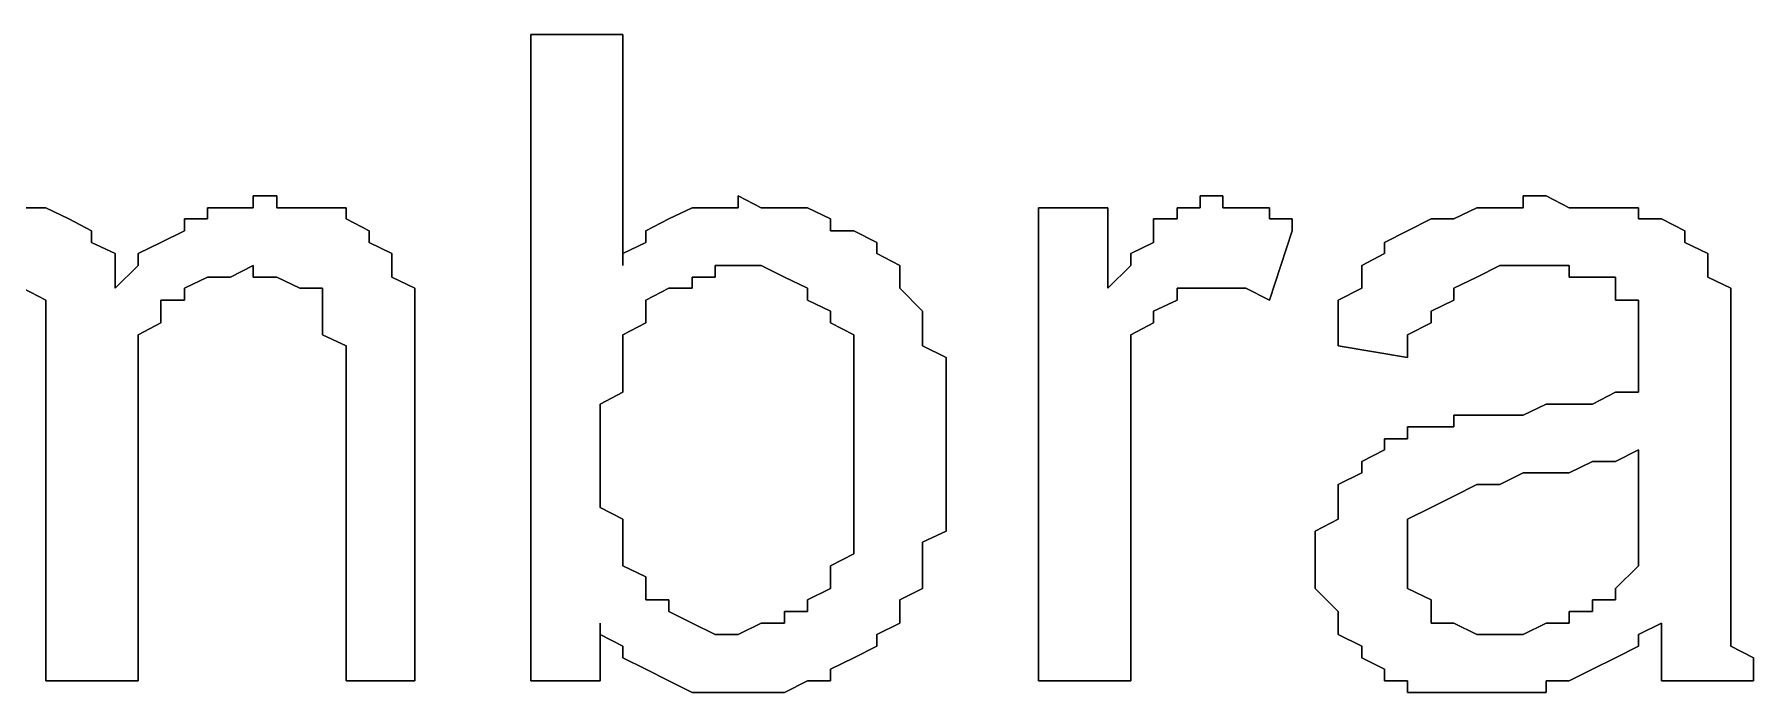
# Model space of a CAD drawing. Header units: metres. Extents: x 2.9 to 42.8, y 1.7 to 28.7.
# Drawn here: x 41.4496 to 41.7124, y 15.404 to 15.5046 of the extents above; entities that cross this region are included whole.
import ezdxf

# ---------------------------------------------------------------- set-up
doc = ezdxf.new("R2010")
doc.units = ezdxf.units.M
doc.layers.add('GRIS', color=8, linetype='Continuous')

msp = doc.modelspace()

# ---------------------------------------------------------------- linework, layer by layer
at = {"layer": 'GRIS', "lineweight": -3}
for points in [[(41.5396, 15.5046), (41.5255, 15.5046), (41.5396, 15.5046)], [(41.5255, 15.5046), (41.5255, 15.4058), (41.5255, 15.5046)], [(41.5396, 15.4693), (41.5396, 15.5046), (41.5396, 15.4693)], [(41.4867, 15.4799), (41.4831, 15.4799), (41.4867, 15.4799)], [(41.4831, 15.4799), (41.4831, 15.4781), (41.4831, 15.4799)], [(41.4867, 15.4781), (41.4867, 15.4799), (41.4867, 15.4781)], [(41.5607, 15.4781), (41.5572, 15.4799), (41.5607, 15.4781)], [(41.5572, 15.4799), (41.5572, 15.4781), (41.5572, 15.4799)], [(41.6313, 15.4799), (41.6278, 15.4799), (41.6313, 15.4799)], [(41.6278, 15.4799), (41.6278, 15.4781), (41.6278, 15.4799)], [(41.6313, 15.4781), (41.6313, 15.4799), (41.6313, 15.4781)], [(41.6807, 15.4799), (41.6772, 15.4799), (41.6807, 15.4799)], [(41.6772, 15.4799), (41.6772, 15.4781), (41.6772, 15.4799)], [(41.6842, 15.4781), (41.6807, 15.4799), (41.6842, 15.4781)], [(41.4514, 15.4781), (41.4479, 15.4781), (41.4514, 15.4781)], [(41.4549, 15.4764), (41.4514, 15.4781), (41.4549, 15.4764)], [(41.4584, 15.4746), (41.4549, 15.4764), (41.4584, 15.4746)], [(41.4761, 15.4764), (41.4726, 15.4764), (41.4761, 15.4764)], [(41.4726, 15.4764), (41.4726, 15.4746), (41.4726, 15.4764)], [(41.4796, 15.4781), (41.4761, 15.4781), (41.4796, 15.4781)], [(41.4761, 15.4781), (41.4761, 15.4764), (41.4761, 15.4781)], [(41.4831, 15.4781), (41.4796, 15.4781), (41.4831, 15.4781)], [(41.4902, 15.4781), (41.4867, 15.4781), (41.4902, 15.4781)], [(41.4937, 15.4781), (41.4902, 15.4781), (41.4937, 15.4781)], [(41.4973, 15.4781), (41.4937, 15.4781), (41.4973, 15.4781)], [(41.4973, 15.4764), (41.4973, 15.4781), (41.4973, 15.4764)], [(41.5008, 15.4746), (41.4973, 15.4764), (41.5008, 15.4746)], [(41.5466, 15.4764), (41.5431, 15.4746), (41.5466, 15.4764)], [(41.5502, 15.4781), (41.5466, 15.4764), (41.5502, 15.4781)], [(41.5537, 15.4781), (41.5502, 15.4781), (41.5537, 15.4781)], [(41.5572, 15.4781), (41.5537, 15.4781), (41.5572, 15.4781)], [(41.5643, 15.4781), (41.5607, 15.4781), (41.5643, 15.4781)], [(41.5678, 15.4781), (41.5643, 15.4781), (41.5678, 15.4781)], [(41.5713, 15.4764), (41.5678, 15.4781), (41.5713, 15.4764)], [(41.5713, 15.4746), (41.5713, 15.4764), (41.5713, 15.4746)], [(41.6137, 15.4781), (41.6031, 15.4781), (41.6137, 15.4781)], [(41.6031, 15.4781), (41.6031, 15.4058), (41.6031, 15.4781)], [(41.6137, 15.4658), (41.6137, 15.4781), (41.6137, 15.4658)], [(41.6243, 15.4764), (41.6207, 15.4764), (41.6243, 15.4764)], [(41.6207, 15.4764), (41.6207, 15.4746), (41.6207, 15.4764)], [(41.6278, 15.4781), (41.6243, 15.4781), (41.6278, 15.4781)], [(41.6243, 15.4781), (41.6243, 15.4764), (41.6243, 15.4781)], [(41.6348, 15.4781), (41.6313, 15.4781), (41.6348, 15.4781)], [(41.6384, 15.4781), (41.6348, 15.4781), (41.6384, 15.4781)], [(41.6384, 15.4764), (41.6384, 15.4781), (41.6384, 15.4764)], [(41.6419, 15.4764), (41.6384, 15.4764), (41.6419, 15.4764)], [(41.6419, 15.4746), (41.6419, 15.4764), (41.6419, 15.4746)], [(41.6631, 15.4764), (41.6595, 15.4746), (41.6631, 15.4764)], [(41.6666, 15.4764), (41.6631, 15.4764), (41.6666, 15.4764)], [(41.6701, 15.4781), (41.6666, 15.4764), (41.6701, 15.4781)], [(41.6736, 15.4781), (41.6701, 15.4781), (41.6736, 15.4781)], [(41.6772, 15.4781), (41.6736, 15.4781), (41.6772, 15.4781)], [(41.6878, 15.4781), (41.6842, 15.4781), (41.6878, 15.4781)], [(41.6913, 15.4781), (41.6878, 15.4781), (41.6913, 15.4781)], [(41.6948, 15.4781), (41.6913, 15.4781), (41.6948, 15.4781)], [(41.6948, 15.4764), (41.6948, 15.4781), (41.6948, 15.4764)], [(41.6983, 15.4764), (41.6948, 15.4764), (41.6983, 15.4764)], [(41.7019, 15.4746), (41.6983, 15.4764), (41.7019, 15.4746)], [(41.4584, 15.4728), (41.4584, 15.4746), (41.4584, 15.4728)], [(41.4726, 15.4746), (41.469, 15.4728), (41.4726, 15.4746)], [(41.5008, 15.4728), (41.5008, 15.4746), (41.5008, 15.4728)], [(41.5431, 15.4746), (41.5431, 15.4728), (41.5431, 15.4746)], [(41.5749, 15.4746), (41.5713, 15.4746), (41.5749, 15.4746)], [(41.5784, 15.4728), (41.5749, 15.4746), (41.5784, 15.4728)], [(41.6207, 15.4746), (41.6207, 15.4728), (41.6207, 15.4746)], [(41.6384, 15.464), (41.6419, 15.4746), (41.6384, 15.464)], [(41.6595, 15.4746), (41.656, 15.4728), (41.6595, 15.4746)], [(41.7019, 15.4728), (41.7019, 15.4746), (41.7019, 15.4728)], [(41.462, 15.4711), (41.4584, 15.4728), (41.462, 15.4711)], [(41.462, 15.4693), (41.462, 15.4711), (41.462, 15.4693)], [(41.469, 15.4728), (41.4655, 15.4711), (41.469, 15.4728)], [(41.4655, 15.4711), (41.4655, 15.4693), (41.4655, 15.4711)], [(41.5043, 15.4711), (41.5008, 15.4728), (41.5043, 15.4711)], [(41.5043, 15.4693), (41.5043, 15.4711), (41.5043, 15.4693)], [(41.5431, 15.4728), (41.5396, 15.4711), (41.5431, 15.4728)], [(41.5396, 15.4711), (41.5396, 15.4693), (41.5396, 15.4711)], [(41.5784, 15.4711), (41.5784, 15.4728), (41.5784, 15.4711)], [(41.5819, 15.4693), (41.5784, 15.4711), (41.5819, 15.4693)], [(41.6207, 15.4728), (41.6172, 15.4711), (41.6207, 15.4728)], [(41.6172, 15.4711), (41.6172, 15.4693), (41.6172, 15.4711)], [(41.656, 15.4711), (41.6525, 15.4693), (41.656, 15.4711)], [(41.656, 15.4728), (41.656, 15.4711), (41.656, 15.4728)], [(41.7054, 15.4711), (41.7019, 15.4728), (41.7054, 15.4711)], [(41.7054, 15.4693), (41.7054, 15.4711), (41.7054, 15.4693)], [(41.4655, 15.4693), (41.462, 15.4658), (41.4655, 15.4693)], [(41.462, 15.4658), (41.462, 15.4693), (41.462, 15.4658)], [(41.4796, 15.4675), (41.4831, 15.4693), (41.4796, 15.4675)], [(41.4831, 15.4693), (41.4831, 15.4675), (41.4831, 15.4693)], [(41.5043, 15.4675), (41.5043, 15.4693), (41.5043, 15.4675)], [(41.5537, 15.4675), (41.5537, 15.4693), (41.5537, 15.4675)], [(41.5537, 15.4693), (41.5572, 15.4693), (41.5537, 15.4693)], [(41.5572, 15.4693), (41.5607, 15.4693), (41.5572, 15.4693)], [(41.5607, 15.4693), (41.5643, 15.4675), (41.5607, 15.4693)], [(41.5819, 15.4675), (41.5819, 15.4693), (41.5819, 15.4675)], [(41.6172, 15.4693), (41.6137, 15.4658), (41.6172, 15.4693)], [(41.6525, 15.4693), (41.6525, 15.4675), (41.6525, 15.4693)], [(41.6701, 15.4675), (41.6736, 15.4693), (41.6701, 15.4675)], [(41.6736, 15.4693), (41.6772, 15.4693), (41.6736, 15.4693)], [(41.6772, 15.4693), (41.6807, 15.4693), (41.6772, 15.4693)], [(41.6807, 15.4693), (41.6842, 15.4693), (41.6807, 15.4693)], [(41.6842, 15.4693), (41.6842, 15.4675), (41.6842, 15.4693)], [(41.7054, 15.4675), (41.7054, 15.4693), (41.7054, 15.4675)], [(41.4479, 15.4658), (41.4514, 15.464), (41.4479, 15.4658)], [(41.4726, 15.4658), (41.4761, 15.4675), (41.4726, 15.4658)], [(41.4726, 15.464), (41.4726, 15.4658), (41.4726, 15.464)], [(41.4761, 15.4675), (41.4796, 15.4675), (41.4761, 15.4675)], [(41.4831, 15.4675), (41.4867, 15.4675), (41.4831, 15.4675)], [(41.4867, 15.4675), (41.4902, 15.4658), (41.4867, 15.4675)], [(41.4902, 15.4658), (41.4937, 15.4658), (41.4902, 15.4658)], [(41.4937, 15.4658), (41.4937, 15.464), (41.4937, 15.4658)], [(41.5078, 15.4658), (41.5043, 15.4675), (41.5078, 15.4658)], [(41.5078, 15.464), (41.5078, 15.4658), (41.5078, 15.464)], [(41.5431, 15.464), (41.5466, 15.4658), (41.5431, 15.464)], [(41.5466, 15.4658), (41.5502, 15.4658), (41.5466, 15.4658)], [(41.5502, 15.4658), (41.5502, 15.4675), (41.5502, 15.4658)], [(41.5502, 15.4675), (41.5537, 15.4675), (41.5502, 15.4675)], [(41.5643, 15.4675), (41.5678, 15.4658), (41.5643, 15.4675)], [(41.5678, 15.4658), (41.5678, 15.464), (41.5678, 15.4658)], [(41.5819, 15.4658), (41.5819, 15.4675), (41.5819, 15.4658)], [(41.5854, 15.4623), (41.5819, 15.4658), (41.5854, 15.4623)], [(41.6243, 15.464), (41.6243, 15.4658), (41.6243, 15.464)], [(41.6243, 15.4658), (41.6278, 15.4658), (41.6243, 15.4658)], [(41.6278, 15.4658), (41.6313, 15.4658), (41.6278, 15.4658)], [(41.6313, 15.4658), (41.6348, 15.4658), (41.6313, 15.4658)], [(41.6348, 15.4658), (41.6384, 15.464), (41.6348, 15.4658)], [(41.6525, 15.4658), (41.6489, 15.464), (41.6525, 15.4658)], [(41.6525, 15.4675), (41.6525, 15.4658), (41.6525, 15.4675)], [(41.6666, 15.4658), (41.6701, 15.4675), (41.6666, 15.4658)], [(41.6666, 15.464), (41.6666, 15.4658), (41.6666, 15.464)], [(41.6842, 15.4675), (41.6878, 15.4675), (41.6842, 15.4675)], [(41.6878, 15.4675), (41.6913, 15.4675), (41.6878, 15.4675)], [(41.6913, 15.4675), (41.6913, 15.4658), (41.6913, 15.4675)], [(41.6913, 15.4658), (41.6913, 15.464), (41.6913, 15.4658)], [(41.7089, 15.4658), (41.7054, 15.4675), (41.7089, 15.4658)], [(41.7089, 15.4623), (41.7089, 15.4658), (41.7089, 15.4623)], [(41.4514, 15.464), (41.4514, 15.4623), (41.4514, 15.464)], [(41.469, 15.4623), (41.469, 15.464), (41.469, 15.4623)], [(41.469, 15.464), (41.4726, 15.464), (41.469, 15.464)], [(41.4937, 15.464), (41.4937, 15.4605), (41.4937, 15.464)], [(41.5078, 15.4605), (41.5078, 15.464), (41.5078, 15.4605)], [(41.5431, 15.4623), (41.5431, 15.464), (41.5431, 15.4623)], [(41.5678, 15.464), (41.5713, 15.4623), (41.5678, 15.464)], [(41.6207, 15.4623), (41.6243, 15.464), (41.6207, 15.4623)], [(41.6489, 15.464), (41.6489, 15.4623), (41.6489, 15.464)], [(41.6631, 15.4623), (41.6666, 15.464), (41.6631, 15.4623)], [(41.6913, 15.464), (41.6948, 15.464), (41.6913, 15.464)], [(41.6948, 15.464), (41.6948, 15.4623), (41.6948, 15.464)], [(41.4514, 15.4623), (41.4514, 15.4605), (41.4514, 15.4623)], [(41.4514, 15.4605), (41.4514, 15.457), (41.4514, 15.4605)], [(41.4655, 15.4587), (41.469, 15.4605), (41.4655, 15.4587)], [(41.469, 15.4605), (41.469, 15.4623), (41.469, 15.4605)], [(41.4937, 15.4605), (41.4937, 15.4587), (41.4937, 15.4605)], [(41.5078, 15.4587), (41.5078, 15.4605), (41.5078, 15.4587)], [(41.5396, 15.4587), (41.5431, 15.4605), (41.5396, 15.4587)], [(41.5431, 15.4605), (41.5431, 15.4623), (41.5431, 15.4605)], [(41.5713, 15.4623), (41.5713, 15.4605), (41.5713, 15.4623)], [(41.5713, 15.4605), (41.5749, 15.4587), (41.5713, 15.4605)], [(41.5854, 15.4605), (41.5854, 15.4623), (41.5854, 15.4605)], [(41.5854, 15.4587), (41.5854, 15.4605), (41.5854, 15.4587)], [(41.6172, 15.4587), (41.6207, 15.4605), (41.6172, 15.4587)], [(41.6207, 15.4605), (41.6207, 15.4623), (41.6207, 15.4605)], [(41.6489, 15.4623), (41.6489, 15.4587), (41.6489, 15.4623)], [(41.6595, 15.4587), (41.6631, 15.4605), (41.6595, 15.4587)], [(41.6631, 15.4605), (41.6631, 15.4623), (41.6631, 15.4605)], [(41.6948, 15.4623), (41.6948, 15.4587), (41.6948, 15.4623)], [(41.7089, 15.4587), (41.7089, 15.4623), (41.7089, 15.4587)], [(41.4655, 15.457), (41.4655, 15.4587), (41.4655, 15.457)], [(41.4937, 15.4587), (41.4973, 15.457), (41.4937, 15.4587)], [(41.5078, 15.4552), (41.5078, 15.4587), (41.5078, 15.4552)], [(41.5396, 15.457), (41.5396, 15.4587), (41.5396, 15.457)], [(41.5749, 15.4587), (41.5749, 15.457), (41.5749, 15.4587)], [(41.5854, 15.457), (41.5854, 15.4587), (41.5854, 15.457)], [(41.6172, 15.457), (41.6172, 15.4587), (41.6172, 15.457)], [(41.6489, 15.4587), (41.6489, 15.457), (41.6489, 15.4587)], [(41.6595, 15.4552), (41.6595, 15.4587), (41.6595, 15.4552)], [(41.6948, 15.4587), (41.6948, 15.457), (41.6948, 15.4587)], [(41.7089, 15.457), (41.7089, 15.4587), (41.7089, 15.457)], [(41.4514, 15.457), (41.4514, 15.4552), (41.4514, 15.457)], [(41.4514, 15.4552), (41.4514, 15.4517), (41.4514, 15.4552)], [(41.4655, 15.4534), (41.4655, 15.457), (41.4655, 15.4534)], [(41.4973, 15.457), (41.4973, 15.4534), (41.4973, 15.457)], [(41.5078, 15.4058), (41.5078, 15.4552), (41.5078, 15.4058)], [(41.5396, 15.4552), (41.5396, 15.457), (41.5396, 15.4552)], [(41.5396, 15.4517), (41.5396, 15.4552), (41.5396, 15.4517)], [(41.5749, 15.457), (41.5749, 15.4552), (41.5749, 15.457)], [(41.5749, 15.4552), (41.5749, 15.4517), (41.5749, 15.4552)], [(41.589, 15.4552), (41.5854, 15.457), (41.589, 15.4552)], [(41.589, 15.4517), (41.589, 15.4552), (41.589, 15.4517)], [(41.6172, 15.4552), (41.6172, 15.457), (41.6172, 15.4552)], [(41.6172, 15.4534), (41.6172, 15.4552), (41.6172, 15.4534)], [(41.6489, 15.457), (41.6595, 15.4552), (41.6489, 15.457)], [(41.6948, 15.457), (41.6948, 15.4534), (41.6948, 15.457)], [(41.7089, 15.4534), (41.7089, 15.457), (41.7089, 15.4534)], [(41.4655, 15.4517), (41.4655, 15.4534), (41.4655, 15.4517)], [(41.4973, 15.4534), (41.4973, 15.4499), (41.4973, 15.4534)], [(41.6172, 15.4499), (41.6172, 15.4534), (41.6172, 15.4499)], [(41.6948, 15.4534), (41.6948, 15.4517), (41.6948, 15.4534)], [(41.7089, 15.4517), (41.7089, 15.4534), (41.7089, 15.4517)], [(41.4514, 15.4517), (41.4514, 15.4058), (41.4514, 15.4517)], [(41.4655, 15.4481), (41.4655, 15.4517), (41.4655, 15.4481)], [(41.4973, 15.4499), (41.4973, 15.4058), (41.4973, 15.4499)], [(41.5361, 15.4481), (41.5396, 15.4499), (41.5361, 15.4481)], [(41.5396, 15.4499), (41.5396, 15.4517), (41.5396, 15.4499)], [(41.5749, 15.4517), (41.5749, 15.4499), (41.5749, 15.4517)], [(41.5749, 15.4499), (41.5749, 15.4464), (41.5749, 15.4499)], [(41.589, 15.4499), (41.589, 15.4517), (41.589, 15.4499)], [(41.589, 15.4481), (41.589, 15.4499), (41.589, 15.4481)], [(41.6172, 15.4481), (41.6172, 15.4499), (41.6172, 15.4481)], [(41.6913, 15.4499), (41.6878, 15.4481), (41.6913, 15.4499)], [(41.6948, 15.4499), (41.6913, 15.4499), (41.6948, 15.4499)], [(41.6948, 15.4517), (41.6948, 15.4499), (41.6948, 15.4517)], [(41.7089, 15.4358), (41.7089, 15.4517), (41.7089, 15.4358)], [(41.4655, 15.4464), (41.4655, 15.4481), (41.4655, 15.4464)], [(41.5361, 15.4446), (41.5361, 15.4481), (41.5361, 15.4446)], [(41.589, 15.4446), (41.589, 15.4481), (41.589, 15.4446)], [(41.6172, 15.4464), (41.6172, 15.4481), (41.6172, 15.4464)], [(41.6807, 15.4481), (41.6772, 15.4464), (41.6807, 15.4481)], [(41.6842, 15.4481), (41.6807, 15.4481), (41.6842, 15.4481)], [(41.6878, 15.4481), (41.6842, 15.4481), (41.6878, 15.4481)], [(41.4655, 15.4058), (41.4655, 15.4464), (41.4655, 15.4058)], [(41.5361, 15.4411), (41.5361, 15.4446), (41.5361, 15.4411)], [(41.5749, 15.4464), (41.5749, 15.4446), (41.5749, 15.4464)], [(41.5749, 15.4446), (41.5749, 15.4411), (41.5749, 15.4446)], [(41.589, 15.4428), (41.589, 15.4446), (41.589, 15.4428)], [(41.6172, 15.4428), (41.6172, 15.4464), (41.6172, 15.4428)], [(41.6631, 15.4446), (41.6595, 15.4446), (41.6631, 15.4446)], [(41.6595, 15.4446), (41.6595, 15.4428), (41.6595, 15.4446)], [(41.6666, 15.4446), (41.6631, 15.4446), (41.6666, 15.4446)], [(41.6701, 15.4464), (41.6666, 15.4464), (41.6701, 15.4464)], [(41.6666, 15.4464), (41.6666, 15.4446), (41.6666, 15.4464)], [(41.6736, 15.4464), (41.6701, 15.4464), (41.6736, 15.4464)], [(41.6772, 15.4464), (41.6736, 15.4464), (41.6772, 15.4464)], [(41.589, 15.4393), (41.589, 15.4428), (41.589, 15.4393)], [(41.6172, 15.4058), (41.6172, 15.4428), (41.6172, 15.4058)], [(41.6595, 15.4428), (41.656, 15.4428), (41.6595, 15.4428)], [(41.656, 15.4428), (41.656, 15.4411), (41.656, 15.4428)], [(41.5361, 15.4393), (41.5361, 15.4411), (41.5361, 15.4393)], [(41.5361, 15.4358), (41.5361, 15.4393), (41.5361, 15.4358)], [(41.5749, 15.4411), (41.5749, 15.4376), (41.5749, 15.4411)], [(41.589, 15.4376), (41.589, 15.4393), (41.589, 15.4376)], [(41.656, 15.4411), (41.6525, 15.4393), (41.656, 15.4411)], [(41.6525, 15.4393), (41.6525, 15.4376), (41.6525, 15.4393)], [(41.6842, 15.4376), (41.6878, 15.4393), (41.6842, 15.4376)], [(41.6878, 15.4393), (41.6913, 15.4393), (41.6878, 15.4393)], [(41.6913, 15.4393), (41.6948, 15.4411), (41.6913, 15.4393)], [(41.6948, 15.4411), (41.6948, 15.4376), (41.6948, 15.4411)], [(41.5749, 15.4376), (41.5749, 15.4358), (41.5749, 15.4376)], [(41.589, 15.434), (41.589, 15.4376), (41.589, 15.434)], [(41.6525, 15.4376), (41.6489, 15.4358), (41.6525, 15.4376)], [(41.6736, 15.4358), (41.6772, 15.4376), (41.6736, 15.4358)], [(41.6772, 15.4376), (41.6807, 15.4376), (41.6772, 15.4376)], [(41.6807, 15.4376), (41.6842, 15.4376), (41.6807, 15.4376)], [(41.6948, 15.4376), (41.6948, 15.4358), (41.6948, 15.4376)], [(41.5361, 15.4323), (41.5361, 15.4358), (41.5361, 15.4323)], [(41.5749, 15.4358), (41.5749, 15.4323), (41.5749, 15.4358)], [(41.589, 15.4323), (41.589, 15.434), (41.589, 15.4323)], [(41.6489, 15.4358), (41.6489, 15.434), (41.6489, 15.4358)], [(41.6489, 15.434), (41.6489, 15.4305), (41.6489, 15.434)], [(41.6631, 15.4323), (41.6666, 15.434), (41.6631, 15.4323)], [(41.6666, 15.434), (41.6701, 15.4358), (41.6666, 15.434)], [(41.6701, 15.4358), (41.6736, 15.4358), (41.6701, 15.4358)], [(41.6948, 15.4358), (41.6948, 15.434), (41.6948, 15.4358)], [(41.6948, 15.434), (41.6948, 15.4305), (41.6948, 15.434)], [(41.7089, 15.4323), (41.7089, 15.4358), (41.7089, 15.4323)], [(41.5396, 15.4305), (41.5361, 15.4323), (41.5396, 15.4305)], [(41.5749, 15.4323), (41.5749, 15.4305), (41.5749, 15.4323)], [(41.589, 15.4287), (41.589, 15.4323), (41.589, 15.4287)], [(41.6595, 15.4305), (41.6631, 15.4323), (41.6595, 15.4305)], [(41.7089, 15.4287), (41.7089, 15.4323), (41.7089, 15.4287)], [(41.5396, 15.4287), (41.5396, 15.4305), (41.5396, 15.4287)], [(41.5396, 15.427), (41.5396, 15.4287), (41.5396, 15.427)], [(41.5749, 15.4305), (41.5749, 15.427), (41.5749, 15.4305)], [(41.5854, 15.427), (41.589, 15.4287), (41.5854, 15.427)], [(41.6489, 15.4305), (41.6454, 15.4287), (41.6489, 15.4305)], [(41.6454, 15.4287), (41.6454, 15.427), (41.6454, 15.4287)], [(41.6595, 15.4287), (41.6595, 15.4305), (41.6595, 15.4287)], [(41.6595, 15.4252), (41.6595, 15.4287), (41.6595, 15.4252)], [(41.6948, 15.4305), (41.6948, 15.4287), (41.6948, 15.4305)], [(41.6948, 15.4287), (41.6948, 15.427), (41.6948, 15.4287)], [(41.7089, 15.4252), (41.7089, 15.4287), (41.7089, 15.4252)], [(41.5396, 15.4252), (41.5396, 15.427), (41.5396, 15.4252)], [(41.5749, 15.427), (41.5749, 15.4252), (41.5749, 15.427)], [(41.5854, 15.4252), (41.5854, 15.427), (41.5854, 15.4252)], [(41.6454, 15.427), (41.6454, 15.4234), (41.6454, 15.427)], [(41.6948, 15.427), (41.6948, 15.4252), (41.6948, 15.427)], [(41.5396, 15.4234), (41.5396, 15.4252), (41.5396, 15.4234)], [(41.5749, 15.4252), (41.5713, 15.4234), (41.5749, 15.4252)], [(41.5854, 15.4234), (41.5854, 15.4252), (41.5854, 15.4234)], [(41.6595, 15.4217), (41.6595, 15.4252), (41.6595, 15.4217)], [(41.6948, 15.4252), (41.6948, 15.4234), (41.6948, 15.4252)], [(41.7089, 15.4234), (41.7089, 15.4252), (41.7089, 15.4234)], [(41.5431, 15.4217), (41.5396, 15.4234), (41.5431, 15.4217)], [(41.5431, 15.4182), (41.5431, 15.4217), (41.5431, 15.4182)], [(41.5713, 15.4234), (41.5713, 15.4217), (41.5713, 15.4234)], [(41.5713, 15.4217), (41.5713, 15.4199), (41.5713, 15.4217)], [(41.5854, 15.4199), (41.5854, 15.4234), (41.5854, 15.4199)], [(41.6454, 15.4234), (41.6454, 15.4217), (41.6454, 15.4234)], [(41.6454, 15.4217), (41.6454, 15.4199), (41.6454, 15.4217)], [(41.6595, 15.4199), (41.6595, 15.4217), (41.6595, 15.4199)], [(41.6948, 15.4234), (41.6913, 15.4199), (41.6948, 15.4234)], [(41.7089, 15.4199), (41.7089, 15.4234), (41.7089, 15.4199)], [(41.5466, 15.4182), (41.5431, 15.4182), (41.5466, 15.4182)], [(41.5466, 15.4164), (41.5466, 15.4182), (41.5466, 15.4164)], [(41.5713, 15.4199), (41.5678, 15.4182), (41.5713, 15.4199)], [(41.5678, 15.4182), (41.5678, 15.4164), (41.5678, 15.4182)], [(41.5819, 15.4182), (41.5854, 15.4199), (41.5819, 15.4182)], [(41.5819, 15.4164), (41.5819, 15.4182), (41.5819, 15.4164)], [(41.6454, 15.4199), (41.6489, 15.4164), (41.6454, 15.4199)], [(41.6631, 15.4182), (41.6595, 15.4199), (41.6631, 15.4182)], [(41.6631, 15.4164), (41.6631, 15.4182), (41.6631, 15.4164)], [(41.6913, 15.4182), (41.6878, 15.4182), (41.6913, 15.4182)], [(41.6878, 15.4182), (41.6878, 15.4164), (41.6878, 15.4182)], [(41.6913, 15.4199), (41.6913, 15.4182), (41.6913, 15.4199)], [(41.7089, 15.4182), (41.7089, 15.4199), (41.7089, 15.4182)], [(41.7089, 15.4164), (41.7089, 15.4182), (41.7089, 15.4164)], [(41.5502, 15.4146), (41.5466, 15.4164), (41.5502, 15.4146)], [(41.5678, 15.4164), (41.5643, 15.4164), (41.5678, 15.4164)], [(41.5643, 15.4164), (41.5643, 15.4146), (41.5643, 15.4164)], [(41.5819, 15.4146), (41.5819, 15.4164), (41.5819, 15.4146)], [(41.6489, 15.4164), (41.6489, 15.4146), (41.6489, 15.4164)], [(41.6631, 15.4146), (41.6631, 15.4164), (41.6631, 15.4146)], [(41.6878, 15.4164), (41.6842, 15.4164), (41.6878, 15.4164)], [(41.6842, 15.4164), (41.6842, 15.4146), (41.6842, 15.4164)], [(41.7089, 15.4146), (41.7089, 15.4164), (41.7089, 15.4146)], [(41.5361, 15.4058), (41.5361, 15.4146), (41.5361, 15.4058)], [(41.5361, 15.4146), (41.5361, 15.4129), (41.5361, 15.4146)], [(41.5537, 15.4129), (41.5502, 15.4146), (41.5537, 15.4129)], [(41.5607, 15.4146), (41.5572, 15.4129), (41.5607, 15.4146)], [(41.5643, 15.4146), (41.5607, 15.4146), (41.5643, 15.4146)], [(41.5784, 15.4129), (41.5819, 15.4146), (41.5784, 15.4129)], [(41.6489, 15.4146), (41.6489, 15.4129), (41.6489, 15.4146)], [(41.6666, 15.4146), (41.6631, 15.4146), (41.6666, 15.4146)], [(41.6701, 15.4129), (41.6666, 15.4146), (41.6701, 15.4129)], [(41.6807, 15.4146), (41.6772, 15.4129), (41.6807, 15.4146)], [(41.6842, 15.4146), (41.6807, 15.4146), (41.6842, 15.4146)], [(41.6948, 15.4129), (41.6983, 15.4146), (41.6948, 15.4129)], [(41.6983, 15.4146), (41.6983, 15.4111), (41.6983, 15.4146)], [(41.7089, 15.4111), (41.7089, 15.4146), (41.7089, 15.4111)], [(41.5361, 15.4129), (41.5396, 15.4111), (41.5361, 15.4129)], [(41.5396, 15.4111), (41.5396, 15.4093), (41.5396, 15.4111)], [(41.5572, 15.4129), (41.5537, 15.4129), (41.5572, 15.4129)], [(41.5749, 15.4093), (41.5784, 15.4111), (41.5749, 15.4093)], [(41.5784, 15.4111), (41.5784, 15.4129), (41.5784, 15.4111)], [(41.6489, 15.4129), (41.6525, 15.4111), (41.6489, 15.4129)], [(41.6525, 15.4111), (41.6525, 15.4093), (41.6525, 15.4111)], [(41.6736, 15.4129), (41.6701, 15.4129), (41.6736, 15.4129)], [(41.6772, 15.4129), (41.6736, 15.4129), (41.6772, 15.4129)], [(41.6913, 15.4093), (41.6948, 15.4111), (41.6913, 15.4093)], [(41.6948, 15.4111), (41.6948, 15.4129), (41.6948, 15.4111)], [(41.6983, 15.4111), (41.6983, 15.4093), (41.6983, 15.4111)], [(41.7124, 15.4093), (41.7089, 15.4111), (41.7124, 15.4093)], [(41.5396, 15.4093), (41.5431, 15.4076), (41.5396, 15.4093)], [(41.5713, 15.4076), (41.5749, 15.4093), (41.5713, 15.4076)], [(41.6525, 15.4093), (41.656, 15.4076), (41.6525, 15.4093)], [(41.6878, 15.4076), (41.6913, 15.4093), (41.6878, 15.4076)], [(41.6983, 15.4093), (41.6983, 15.4076), (41.6983, 15.4093)], [(41.7124, 15.4076), (41.7124, 15.4093), (41.7124, 15.4076)], [(41.4514, 15.4058), (41.4655, 15.4058), (41.4514, 15.4058)], [(41.4973, 15.4058), (41.5078, 15.4058), (41.4973, 15.4058)], [(41.5255, 15.4058), (41.5361, 15.4058), (41.5255, 15.4058)], [(41.5431, 15.4076), (41.5466, 15.4058), (41.5431, 15.4076)], [(41.5466, 15.4058), (41.5502, 15.404), (41.5466, 15.4058)], [(41.5643, 15.404), (41.5678, 15.4058), (41.5643, 15.404)], [(41.5678, 15.4058), (41.5713, 15.4058), (41.5678, 15.4058)], [(41.5713, 15.4058), (41.5713, 15.4076), (41.5713, 15.4058)], [(41.6031, 15.4058), (41.6172, 15.4058), (41.6031, 15.4058)], [(41.656, 15.4076), (41.656, 15.4058), (41.656, 15.4076)], [(41.656, 15.4058), (41.6595, 15.4058), (41.656, 15.4058)], [(41.6595, 15.4058), (41.6595, 15.404), (41.6595, 15.4058)], [(41.6807, 15.404), (41.6807, 15.4058), (41.6807, 15.404)], [(41.6807, 15.4058), (41.6842, 15.4058), (41.6807, 15.4058)], [(41.6842, 15.4058), (41.6878, 15.4076), (41.6842, 15.4058)], [(41.6983, 15.4076), (41.6983, 15.4058), (41.6983, 15.4076)], [(41.6983, 15.4058), (41.7124, 15.4058), (41.6983, 15.4058)], [(41.7124, 15.4058), (41.7124, 15.4076), (41.7124, 15.4058)], [(41.5502, 15.404), (41.5537, 15.404), (41.5502, 15.404)], [(41.5537, 15.404), (41.5572, 15.404), (41.5537, 15.404)], [(41.5572, 15.404), (41.5607, 15.404), (41.5572, 15.404)], [(41.5607, 15.404), (41.5643, 15.404), (41.5607, 15.404)], [(41.6595, 15.404), (41.6631, 15.404), (41.6595, 15.404)], [(41.6631, 15.404), (41.6666, 15.404), (41.6631, 15.404)], [(41.6666, 15.404), (41.6701, 15.404), (41.6666, 15.404)], [(41.6701, 15.404), (41.6736, 15.404), (41.6701, 15.404)], [(41.6736, 15.404), (41.6772, 15.404), (41.6736, 15.404)], [(41.6772, 15.404), (41.6807, 15.404), (41.6772, 15.404)]]:
    msp.add_lwpolyline(points, dxfattribs=at)

doc.saveas('drawing.dxf')
